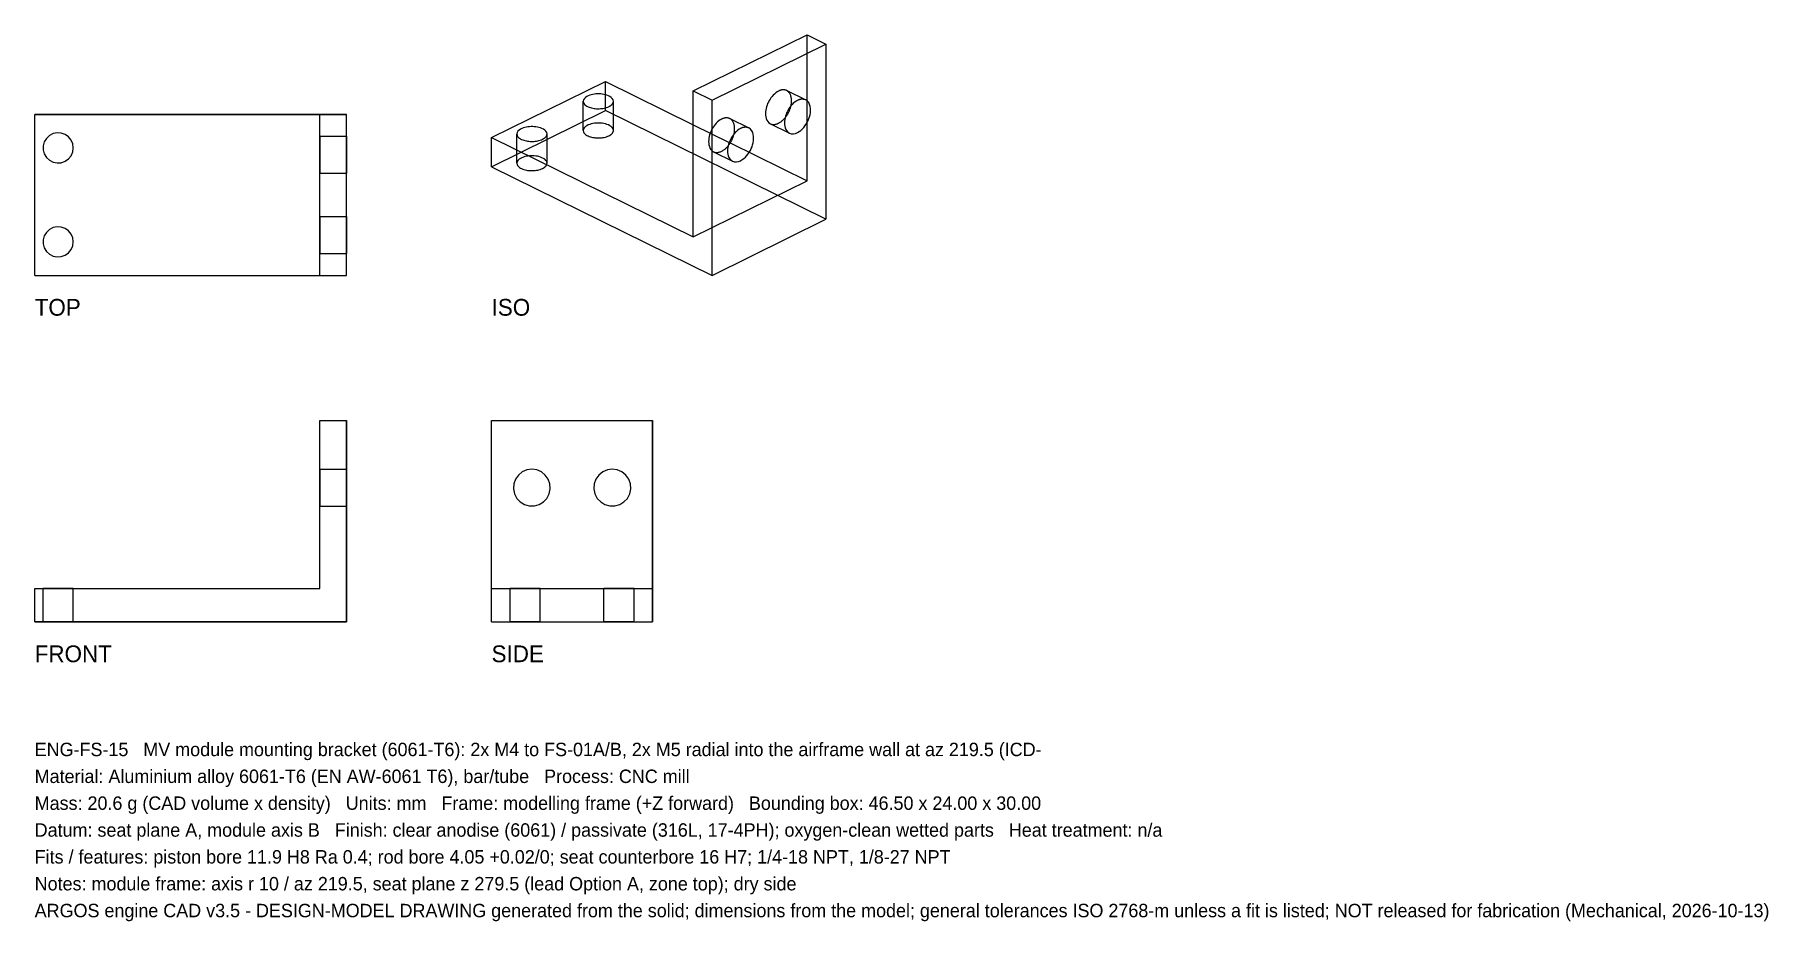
# Model space of a CAD drawing. Header units: millimetres. Extents: x 0 to 258, y -45 to 87.
import ezdxf

# ---------------------------------------------------------------- set-up
doc = ezdxf.new("R2010")
doc.units = ezdxf.units.MM
for name, color, linetype in [('FRONT_HIDDEN', 8, 'CONTINUOUS'), ('FRONT_VISIBLE', 7, 'Continuous'), ('ISO_HIDDEN', 8, 'CONTINUOUS'), ('ISO_VISIBLE', 7, 'Continuous'), ('SIDE_HIDDEN', 8, 'CONTINUOUS'), ('SIDE_VISIBLE', 7, 'Continuous'), ('TOP_HIDDEN', 8, 'CONTINUOUS'), ('TOP_VISIBLE', 7, 'Continuous')]:
    doc.layers.add(name, color=color, linetype=linetype)

msp = doc.modelspace()

# ---------------------------------------------------------------- linework, layer by layer
at = {"layer": 'FRONT_HIDDEN'}
for points in [[(42.5, 5), (42.5, 30)], [(42.5, 30), (46.5, 30)], [(46.5, 30), (46.5, 0)], [(42.5, 22.75), (42.5, 22.51), (42.5, 22.27), (42.5, 22.03), (42.5, 21.79), (42.5, 21.55), (42.5, 21.32), (42.5, 21.08), (42.5, 20.84), (42.5, 20.6), (42.5, 20.36), (42.5, 20.12), (42.5, 19.88), (42.5, 19.64), (42.5, 19.4), (42.5, 19.16), (42.5, 18.92), (42.5, 18.68), (42.5, 18.45), (42.5, 18.21), (42.5, 17.97), (42.5, 17.73), (42.5, 17.49), (42.5, 17.25)], [(42.5, 17.25), (42.5, 17.49), (42.5, 17.73), (42.5, 17.97), (42.5, 18.21), (42.5, 18.45), (42.5, 18.68), (42.5, 18.92), (42.5, 19.16), (42.5, 19.4), (42.5, 19.64), (42.5, 19.88), (42.5, 20.12), (42.5, 20.36), (42.5, 20.6), (42.5, 20.84), (42.5, 21.08), (42.5, 21.32), (42.5, 21.55), (42.5, 21.79), (42.5, 22.03), (42.5, 22.27), (42.5, 22.51), (42.5, 22.75)], [(42.5, 22.75), (42.5, 22.51), (42.5, 22.27), (42.5, 22.03), (42.5, 21.79), (42.5, 21.55), (42.5, 21.32), (42.5, 21.08), (42.5, 20.84), (42.5, 20.6), (42.5, 20.36), (42.5, 20.12), (42.5, 19.88), (42.5, 19.64), (42.5, 19.4), (42.5, 19.16), (42.5, 18.92), (42.5, 18.68), (42.5, 18.45), (42.5, 18.21), (42.5, 17.97), (42.5, 17.73), (42.5, 17.49), (42.5, 17.25)], [(42.5, 17.25), (42.5, 17.49), (42.5, 17.73), (42.5, 17.97), (42.5, 18.21), (42.5, 18.45), (42.5, 18.68), (42.5, 18.92), (42.5, 19.16), (42.5, 19.4), (42.5, 19.64), (42.5, 19.88), (42.5, 20.12), (42.5, 20.36), (42.5, 20.6), (42.5, 20.84), (42.5, 21.08), (42.5, 21.32), (42.5, 21.55), (42.5, 21.79), (42.5, 22.03), (42.5, 22.27), (42.5, 22.51), (42.5, 22.75)], [(42.5, 22.75), (46.5, 22.75)], [(42.5, 22.75), (46.5, 22.75)], [(46.5, 22.75), (46.5, 22.51), (46.5, 22.27), (46.5, 22.03), (46.5, 21.79), (46.5, 21.55), (46.5, 21.32), (46.5, 21.08), (46.5, 20.84), (46.5, 20.6), (46.5, 20.36), (46.5, 20.12), (46.5, 19.88), (46.5, 19.64), (46.5, 19.4), (46.5, 19.16), (46.5, 18.92), (46.5, 18.68), (46.5, 18.45), (46.5, 18.21), (46.5, 17.97), (46.5, 17.73), (46.5, 17.49), (46.5, 17.25)], [(46.5, 17.25), (46.5, 17.49), (46.5, 17.73), (46.5, 17.97), (46.5, 18.21), (46.5, 18.45), (46.5, 18.68), (46.5, 18.92), (46.5, 19.16), (46.5, 19.4), (46.5, 19.64), (46.5, 19.88), (46.5, 20.12), (46.5, 20.36), (46.5, 20.6), (46.5, 20.84), (46.5, 21.08), (46.5, 21.32), (46.5, 21.55), (46.5, 21.79), (46.5, 22.03), (46.5, 22.27), (46.5, 22.51), (46.5, 22.75)], [(46.5, 22.75), (46.5, 22.51), (46.5, 22.27), (46.5, 22.03), (46.5, 21.79), (46.5, 21.55), (46.5, 21.32), (46.5, 21.08), (46.5, 20.84), (46.5, 20.6), (46.5, 20.36), (46.5, 20.12), (46.5, 19.88), (46.5, 19.64), (46.5, 19.4), (46.5, 19.16), (46.5, 18.92), (46.5, 18.68), (46.5, 18.45), (46.5, 18.21), (46.5, 17.97), (46.5, 17.73), (46.5, 17.49), (46.5, 17.25)], [(46.5, 17.25), (46.5, 17.49), (46.5, 17.73), (46.5, 17.97), (46.5, 18.21), (46.5, 18.45), (46.5, 18.68), (46.5, 18.92), (46.5, 19.16), (46.5, 19.4), (46.5, 19.64), (46.5, 19.88), (46.5, 20.12), (46.5, 20.36), (46.5, 20.6), (46.5, 20.84), (46.5, 21.08), (46.5, 21.32), (46.5, 21.55), (46.5, 21.79), (46.5, 22.03), (46.5, 22.27), (46.5, 22.51), (46.5, 22.75)], [(42.5, 17.25), (46.5, 17.25)], [(42.5, 17.25), (46.5, 17.25)], [(0, 0), (0, 5)], [(0, 5), (42.5, 5)], [(5.75, 5), (5.55, 5), (5.36, 5), (5.16, 5), (4.97, 5), (4.77, 5), (4.58, 5), (4.38, 5), (4.18, 5), (3.99, 5), (3.79, 5), (3.6, 5), (3.4, 5), (3.21, 5), (3.01, 5), (2.82, 5), (2.62, 5), (2.42, 5), (2.23, 5), (2.03, 5), (1.84, 5), (1.64, 5), (1.45, 5), (1.25, 5)], [(1.25, 5), (1.45, 5), (1.64, 5), (1.84, 5), (2.03, 5), (2.23, 5), (2.42, 5), (2.62, 5), (2.82, 5), (3.01, 5), (3.21, 5), (3.4, 5), (3.6, 5), (3.79, 5), (3.99, 5), (4.18, 5), (4.38, 5), (4.58, 5), (4.77, 5), (4.97, 5), (5.16, 5), (5.36, 5), (5.55, 5), (5.75, 5)], [(5.75, 5), (5.55, 5), (5.36, 5), (5.16, 5), (4.97, 5), (4.77, 5), (4.58, 5), (4.38, 5), (4.18, 5), (3.99, 5), (3.79, 5), (3.6, 5), (3.4, 5), (3.21, 5), (3.01, 5), (2.82, 5), (2.62, 5), (2.42, 5), (2.23, 5), (2.03, 5), (1.84, 5), (1.64, 5), (1.45, 5), (1.25, 5)], [(1.25, 5), (1.45, 5), (1.64, 5), (1.84, 5), (2.03, 5), (2.23, 5), (2.42, 5), (2.62, 5), (2.82, 5), (3.01, 5), (3.21, 5), (3.4, 5), (3.6, 5), (3.79, 5), (3.99, 5), (4.18, 5), (4.38, 5), (4.58, 5), (4.77, 5), (4.97, 5), (5.16, 5), (5.36, 5), (5.55, 5), (5.75, 5)], [(1.25, 0), (1.25, 5)], [(1.25, 0), (1.25, 5)], [(5.75, 0), (5.75, 5)], [(5.75, 0), (5.75, 5)], [(46.5, 0), (0, 0)], [(5.75, 0), (5.55, 0), (5.36, 0), (5.16, 0), (4.97, 0), (4.77, 0), (4.58, 0), (4.38, 0), (4.18, 0), (3.99, 0), (3.79, 0), (3.6, 0), (3.4, 0), (3.21, 0), (3.01, 0), (2.82, 0), (2.62, 0), (2.42, 0), (2.23, 0), (2.03, 0), (1.84, 0), (1.64, 0), (1.45, 0), (1.25, 0)], [(1.25, 0), (1.45, 0), (1.64, 0), (1.84, 0), (2.03, 0), (2.23, 0), (2.42, 0), (2.62, 0), (2.82, 0), (3.01, 0), (3.21, 0), (3.4, 0), (3.6, 0), (3.79, 0), (3.99, 0), (4.18, 0), (4.38, 0), (4.58, 0), (4.77, 0), (4.97, 0), (5.16, 0), (5.36, 0), (5.55, 0), (5.75, 0)], [(5.75, 0), (5.55, 0), (5.36, 0), (5.16, 0), (4.97, 0), (4.77, 0), (4.58, 0), (4.38, 0), (4.18, 0), (3.99, 0), (3.79, 0), (3.6, 0), (3.4, 0), (3.21, 0), (3.01, 0), (2.82, 0), (2.62, 0), (2.42, 0), (2.23, 0), (2.03, 0), (1.84, 0), (1.64, 0), (1.45, 0), (1.25, 0)], [(1.25, 0), (1.45, 0), (1.64, 0), (1.84, 0), (2.03, 0), (2.23, 0), (2.42, 0), (2.62, 0), (2.82, 0), (3.01, 0), (3.21, 0), (3.4, 0), (3.6, 0), (3.79, 0), (3.99, 0), (4.18, 0), (4.38, 0), (4.58, 0), (4.77, 0), (4.97, 0), (5.16, 0), (5.36, 0), (5.55, 0), (5.75, 0)]]:
    msp.add_lwpolyline(points, dxfattribs=at)
at = {"layer": 'FRONT_VISIBLE'}
for points in [[(42.5, 5), (42.5, 30)], [(42.5, 30), (46.5, 30)], [(46.5, 0), (46.5, 30)], [(0, 0), (0, 5)], [(0, 5), (42.5, 5)], [(0, 0), (46.5, 0)]]:
    msp.add_lwpolyline(points, dxfattribs=at)
at = {"layer": 'ISO_HIDDEN'}
for points in [[(115.15, 65.73), (115.15, 87.48)], [(85.1, 76.17), (85.1, 80.52)], [(81.78, 73.21), (81.78, 77.56)], [(86.28, 73.21), (86.28, 77.56)], [(110.9, 79.09), (110.68, 78.96), (110.48, 78.82), (110.28, 78.65), (110.1, 78.48), (109.93, 78.29), (109.78, 78.09), (109.64, 77.88), (109.51, 77.66), (109.39, 77.44), (109.28, 77.21), (109.19, 76.98), (109.11, 76.74), (109.05, 76.49), (109, 76.24), (108.97, 75.99), (108.96, 75.74), (108.97, 75.49), (109.01, 75.24), (109.07, 74.99), (109.17, 74.76), (109.3, 74.55), (109.48, 74.36), (109.69, 74.23)], [(112.12, 79.16), (112.07, 79.18), (112.02, 79.2), (111.97, 79.22), (111.91, 79.24), (111.86, 79.25), (111.81, 79.26), (111.75, 79.26), (111.7, 79.27), (111.64, 79.27), (111.59, 79.27), (111.53, 79.27), (111.48, 79.26), (111.42, 79.25), (111.37, 79.25), (111.32, 79.23), (111.26, 79.22), (111.21, 79.21), (111.16, 79.19), (111.11, 79.17), (111.06, 79.15), (111, 79.13), (110.95, 79.11), (110.9, 79.09)], [(112.76, 76.89), (112.78, 77), (112.8, 77.11), (112.82, 77.22), (112.83, 77.33), (112.84, 77.44), (112.85, 77.55), (112.85, 77.66), (112.85, 77.77), (112.84, 77.88), (112.83, 77.99), (112.81, 78.09), (112.79, 78.2), (112.76, 78.31), (112.73, 78.41), (112.69, 78.52), (112.65, 78.62), (112.59, 78.71), (112.53, 78.8), (112.46, 78.89), (112.39, 78.97), (112.31, 79.04), (112.22, 79.11), (112.12, 79.16)], [(112.12, 79.16), (114.95, 77.77)], [(68.12, 67.81), (85.1, 76.17)], [(117.98, 59.98), (85.1, 76.17)], [(103.63, 74.98), (103.58, 75), (103.53, 75.02), (103.48, 75.04), (103.43, 75.06), (103.38, 75.07), (103.32, 75.08), (103.27, 75.09), (103.21, 75.09), (103.16, 75.09), (103.1, 75.09), (103.05, 75.09), (102.99, 75.08), (102.94, 75.08), (102.89, 75.07), (102.83, 75.06), (102.78, 75.04), (102.73, 75.03), (102.67, 75.01), (102.62, 74.99), (102.57, 74.97), (102.52, 74.95), (102.47, 74.93), (102.42, 74.91)], [(104.28, 72.72), (104.3, 72.82), (104.32, 72.93), (104.33, 73.04), (104.35, 73.15), (104.36, 73.26), (104.36, 73.37), (104.36, 73.48), (104.36, 73.59), (104.36, 73.7), (104.34, 73.81), (104.33, 73.92), (104.31, 74.02), (104.28, 74.13), (104.25, 74.24), (104.21, 74.34), (104.16, 74.44), (104.11, 74.53), (104.05, 74.63), (103.98, 74.71), (103.9, 74.79), (103.82, 74.86), (103.73, 74.93), (103.63, 74.98)], [(103.63, 74.98), (106.46, 73.59)], [(109.69, 74.23), (109.79, 74.18), (109.9, 74.15), (110, 74.13), (110.11, 74.12), (110.22, 74.11), (110.33, 74.12), (110.44, 74.14), (110.55, 74.16), (110.65, 74.2), (110.76, 74.23), (110.86, 74.28), (110.96, 74.32), (111.05, 74.38), (111.15, 74.44), (111.24, 74.5), (111.33, 74.56), (111.41, 74.63), (111.5, 74.7), (111.58, 74.78), (111.66, 74.85), (111.73, 74.93), (111.81, 75.01), (111.88, 75.1)], [(71.89, 68.34), (71.89, 72.69)], [(76.39, 68.34), (76.39, 72.69)], [(86.28, 73.21), (86.24, 73.44), (86.11, 73.64), (85.94, 73.8), (85.74, 73.93), (85.53, 74.04), (85.31, 74.12), (85.09, 74.19), (84.86, 74.24), (84.62, 74.28), (84.39, 74.3), (84.15, 74.32), (83.92, 74.32), (83.68, 74.3), (83.45, 74.28), (83.21, 74.24), (82.98, 74.19), (82.76, 74.12), (82.54, 74.04), (82.33, 73.93), (82.13, 73.8), (81.96, 73.64), (81.83, 73.44), (81.78, 73.21)], [(81.78, 73.21), (81.82, 73.03), (81.9, 72.86), (82.02, 72.71), (82.17, 72.59), (82.33, 72.49), (82.5, 72.4), (82.67, 72.33), (82.85, 72.27), (83.03, 72.22), (83.22, 72.18), (83.4, 72.15), (83.59, 72.12), (83.78, 72.11), (83.97, 72.1), (84.16, 72.1), (84.35, 72.11), (84.54, 72.13), (84.72, 72.16), (84.91, 72.19), (85.09, 72.23), (85.28, 72.29), (85.45, 72.35), (85.63, 72.43)], [(85.63, 72.43), (85.67, 72.45), (85.71, 72.47), (85.75, 72.49), (85.79, 72.52), (85.83, 72.54), (85.87, 72.57), (85.91, 72.6), (85.94, 72.62), (85.98, 72.65), (86.02, 72.68), (86.05, 72.72), (86.08, 72.75), (86.11, 72.79), (86.14, 72.82), (86.17, 72.86), (86.19, 72.9), (86.22, 72.94), (86.24, 72.98), (86.25, 73.03), (86.27, 73.07), (86.28, 73.12), (86.28, 73.16), (86.28, 73.21)], [(98.18, 74.08), (103.54, 71.44)], [(102.42, 74.91), (102.2, 74.78), (101.99, 74.64), (101.8, 74.48), (101.62, 74.3), (101.45, 74.11), (101.29, 73.91), (101.15, 73.7), (101.02, 73.49), (100.9, 73.26), (100.8, 73.03), (100.7, 72.8), (100.63, 72.56), (100.56, 72.31), (100.52, 72.06), (100.49, 71.81), (100.48, 71.56), (100.49, 71.31), (100.52, 71.06), (100.59, 70.81), (100.68, 70.58), (100.82, 70.37), (100.99, 70.18), (101.2, 70.05)], [(109.69, 74.23), (112.52, 72.83)], [(101.2, 70.05), (101.31, 70), (101.41, 69.97), (101.52, 69.95), (101.63, 69.94), (101.74, 69.94), (101.85, 69.94), (101.96, 69.96), (102.06, 69.99), (102.17, 70.02), (102.27, 70.05), (102.37, 70.1), (102.47, 70.15), (102.57, 70.2), (102.66, 70.26), (102.75, 70.32), (102.84, 70.38), (102.93, 70.45), (103.01, 70.52), (103.09, 70.6), (103.17, 70.68), (103.25, 70.75), (103.32, 70.84), (103.39, 70.92)], [(101.2, 70.05), (104.03, 68.65)], [(103.71, 71.36), (115.15, 65.73)], [(76.39, 68.34), (76.34, 68.57), (76.21, 68.76), (76.04, 68.93), (75.84, 69.06), (75.63, 69.16), (75.41, 69.25), (75.19, 69.32), (74.96, 69.37), (74.72, 69.41), (74.49, 69.43), (74.25, 69.44), (74.02, 69.44), (73.78, 69.43), (73.55, 69.41), (73.31, 69.37), (73.08, 69.32), (72.86, 69.25), (72.64, 69.16), (72.43, 69.06), (72.23, 68.93), (72.06, 68.76), (71.93, 68.57), (71.89, 68.34)], [(71.89, 68.34), (71.92, 68.15), (72, 67.98), (72.13, 67.84), (72.27, 67.72), (72.43, 67.61), (72.6, 67.53), (72.77, 67.46), (72.95, 67.39), (73.13, 67.34), (73.32, 67.3), (73.5, 67.27), (73.69, 67.25), (73.88, 67.24), (74.07, 67.23), (74.26, 67.23), (74.45, 67.24), (74.64, 67.26), (74.82, 67.28), (75.01, 67.32), (75.19, 67.36), (75.38, 67.41), (75.55, 67.48), (75.73, 67.55)], [(75.73, 67.55), (75.77, 67.57), (75.81, 67.6), (75.85, 67.62), (75.89, 67.64), (75.93, 67.67), (75.97, 67.69), (76.01, 67.72), (76.04, 67.75), (76.08, 67.78), (76.12, 67.81), (76.15, 67.84), (76.18, 67.88), (76.21, 67.91), (76.24, 67.95), (76.27, 67.99), (76.29, 68.03), (76.32, 68.07), (76.34, 68.11), (76.35, 68.15), (76.37, 68.2), (76.38, 68.24), (76.38, 68.29), (76.39, 68.34)], [(98.18, 57.37), (115.15, 65.73)]]:
    msp.add_lwpolyline(points, dxfattribs=at)
at = {"layer": 'ISO_VISIBLE'}
for points in [[(98.18, 79.13), (115.15, 87.48)], [(101.01, 77.74), (117.98, 86.09)], [(115.15, 87.48), (117.98, 86.09)], [(117.98, 86.09), (117.98, 59.98)], [(68.12, 72.17), (85.1, 80.52)], [(85.1, 80.52), (98.18, 74.08)], [(86.28, 77.56), (86.24, 77.79), (86.11, 77.99), (85.94, 78.15), (85.74, 78.28), (85.53, 78.39), (85.31, 78.47), (85.09, 78.54), (84.86, 78.59), (84.62, 78.63), (84.39, 78.66), (84.15, 78.67), (83.92, 78.67), (83.68, 78.66), (83.45, 78.63), (83.21, 78.59), (82.98, 78.54), (82.76, 78.47), (82.54, 78.39), (82.33, 78.28), (82.13, 78.15), (81.96, 77.99), (81.83, 77.79), (81.78, 77.56)], [(81.78, 77.56), (81.82, 77.38), (81.9, 77.21), (82.02, 77.06), (82.17, 76.94), (82.33, 76.84), (82.5, 76.75), (82.67, 76.68), (82.85, 76.62), (83.03, 76.57), (83.22, 76.53), (83.4, 76.5), (83.59, 76.48), (83.78, 76.46), (83.97, 76.46), (84.16, 76.46), (84.35, 76.47), (84.54, 76.48), (84.72, 76.51), (84.91, 76.54), (85.09, 76.59), (85.28, 76.64), (85.45, 76.7), (85.63, 76.78)], [(85.63, 76.78), (85.67, 76.8), (85.71, 76.82), (85.75, 76.85), (85.79, 76.87), (85.83, 76.89), (85.87, 76.92), (85.91, 76.95), (85.94, 76.98), (85.98, 77.01), (86.02, 77.04), (86.05, 77.07), (86.08, 77.1), (86.11, 77.14), (86.14, 77.17), (86.17, 77.21), (86.19, 77.25), (86.22, 77.29), (86.24, 77.34), (86.25, 77.38), (86.27, 77.42), (86.28, 77.47), (86.28, 77.52), (86.28, 77.56)], [(98.18, 57.37), (98.18, 79.13)], [(98.18, 79.13), (101.01, 77.74)], [(101.01, 51.62), (101.01, 77.74)], [(113.73, 77.69), (113.51, 77.57), (113.31, 77.42), (113.11, 77.26), (112.93, 77.09), (112.76, 76.9), (112.61, 76.7), (112.46, 76.49), (112.33, 76.27), (112.22, 76.05), (112.11, 75.82), (112.02, 75.58), (111.94, 75.34), (111.88, 75.1), (111.83, 74.85), (111.8, 74.6), (111.79, 74.35), (111.8, 74.09), (111.84, 73.84), (111.9, 73.6), (112, 73.37), (112.13, 73.15), (112.31, 72.97), (112.52, 72.83)], [(112.52, 72.83), (112.81, 72.74), (113.12, 72.73), (113.42, 72.78), (113.71, 72.89), (113.97, 73.04), (114.22, 73.22), (114.45, 73.43), (114.66, 73.65), (114.85, 73.89), (115.03, 74.15), (115.18, 74.42), (115.32, 74.69), (115.43, 74.98), (115.53, 75.27), (115.6, 75.57), (115.65, 75.87), (115.68, 76.18), (115.67, 76.48), (115.62, 76.79), (115.54, 77.08), (115.4, 77.36), (115.2, 77.59), (114.95, 77.77)], [(114.95, 77.77), (114.9, 77.79), (114.85, 77.81), (114.8, 77.83), (114.74, 77.84), (114.69, 77.85), (114.64, 77.86), (114.58, 77.87), (114.53, 77.88), (114.47, 77.88), (114.42, 77.88), (114.36, 77.87), (114.31, 77.87), (114.25, 77.86), (114.2, 77.85), (114.15, 77.84), (114.09, 77.83), (114.04, 77.81), (113.99, 77.8), (113.93, 77.78), (113.88, 77.76), (113.83, 77.74), (113.78, 77.72), (113.73, 77.69)], [(111.88, 75.1), (111.93, 75.17), (111.99, 75.24), (112.04, 75.31), (112.09, 75.38), (112.14, 75.45), (112.19, 75.52), (112.23, 75.6), (112.28, 75.67), (112.32, 75.75), (112.36, 75.83), (112.4, 75.91), (112.44, 75.98), (112.48, 76.06), (112.52, 76.14), (112.55, 76.22), (112.58, 76.31), (112.61, 76.39), (112.64, 76.47), (112.67, 76.56), (112.7, 76.64), (112.72, 76.72), (112.74, 76.81), (112.76, 76.89)], [(76.39, 72.69), (76.34, 72.92), (76.21, 73.12), (76.04, 73.28), (75.84, 73.41), (75.63, 73.52), (75.41, 73.6), (75.19, 73.67), (74.96, 73.72), (74.72, 73.76), (74.49, 73.78), (74.25, 73.79), (74.02, 73.79), (73.78, 73.78), (73.55, 73.76), (73.31, 73.72), (73.08, 73.67), (72.86, 73.6), (72.64, 73.52), (72.43, 73.41), (72.23, 73.28), (72.06, 73.12), (71.93, 72.92), (71.89, 72.69)], [(71.89, 72.69), (71.92, 72.5), (72, 72.33), (72.13, 72.19), (72.27, 72.07), (72.43, 71.97), (72.6, 71.88), (72.77, 71.81), (72.95, 71.75), (73.13, 71.7), (73.32, 71.66), (73.5, 71.63), (73.69, 71.6), (73.88, 71.59), (74.07, 71.58), (74.26, 71.58), (74.45, 71.59), (74.64, 71.61), (74.82, 71.63), (75.01, 71.67), (75.19, 71.71), (75.38, 71.76), (75.55, 71.83), (75.73, 71.91)], [(75.73, 71.91), (75.77, 71.93), (75.81, 71.95), (75.85, 71.97), (75.89, 72), (75.93, 72.02), (75.97, 72.05), (76.01, 72.07), (76.04, 72.1), (76.08, 72.13), (76.12, 72.16), (76.15, 72.19), (76.18, 72.23), (76.21, 72.26), (76.24, 72.3), (76.27, 72.34), (76.29, 72.38), (76.32, 72.42), (76.34, 72.46), (76.35, 72.5), (76.37, 72.55), (76.38, 72.6), (76.38, 72.64), (76.39, 72.69)], [(105.25, 73.52), (105.03, 73.39), (104.82, 73.25), (104.63, 73.08), (104.45, 72.91), (104.28, 72.72), (104.12, 72.52), (103.98, 72.31), (103.85, 72.09), (103.73, 71.87), (103.63, 71.64), (103.53, 71.41), (103.45, 71.16), (103.39, 70.92), (103.34, 70.67), (103.31, 70.42), (103.3, 70.17), (103.31, 69.92), (103.35, 69.67), (103.41, 69.42), (103.51, 69.19), (103.65, 68.97), (103.82, 68.79), (104.03, 68.65)], [(103.39, 70.92), (103.45, 70.99), (103.5, 71.06), (103.55, 71.13), (103.6, 71.2), (103.65, 71.27), (103.7, 71.35), (103.75, 71.42), (103.79, 71.5), (103.84, 71.57), (103.88, 71.65), (103.92, 71.73), (103.96, 71.81), (103.99, 71.89), (104.03, 71.97), (104.06, 72.05), (104.1, 72.13), (104.13, 72.21), (104.16, 72.29), (104.18, 72.38), (104.21, 72.46), (104.23, 72.55), (104.26, 72.63), (104.28, 72.72)], [(104.03, 68.65), (104.33, 68.56), (104.63, 68.55), (104.93, 68.6), (105.22, 68.71), (105.49, 68.87), (105.74, 69.05), (105.97, 69.25), (106.18, 69.48), (106.37, 69.72), (106.54, 69.97), (106.7, 70.24), (106.83, 70.51), (106.95, 70.8), (107.04, 71.09), (107.12, 71.39), (107.17, 71.69), (107.19, 72), (107.18, 72.31), (107.14, 72.61), (107.05, 72.91), (106.91, 73.18), (106.72, 73.41), (106.46, 73.59)], [(106.46, 73.59), (106.41, 73.61), (106.36, 73.63), (106.31, 73.65), (106.26, 73.66), (106.2, 73.68), (106.15, 73.69), (106.1, 73.69), (106.04, 73.7), (105.99, 73.7), (105.93, 73.7), (105.88, 73.7), (105.82, 73.69), (105.77, 73.68), (105.71, 73.67), (105.66, 73.66), (105.61, 73.65), (105.55, 73.64), (105.5, 73.62), (105.45, 73.6), (105.4, 73.58), (105.35, 73.56), (105.3, 73.54), (105.25, 73.52)], [(68.12, 67.81), (68.12, 72.17)], [(68.12, 72.17), (98.18, 57.37)], [(103.54, 71.44), (103.71, 71.36)], [(68.12, 67.81), (101.01, 51.62)], [(101.01, 51.62), (117.98, 59.98)]]:
    msp.add_lwpolyline(points, dxfattribs=at)
at = {"layer": 'SIDE_HIDDEN'}
for points in [[(68.12, 5), (68.12, 30)], [(68.12, 30), (92.12, 30)], [(92.12, 5), (92.12, 30)], [(74.12, 22.75), (73.38, 22.65), (72.7, 22.35), (72.12, 21.88), (71.68, 21.27), (71.43, 20.56), (71.38, 19.81), (71.53, 19.08), (71.88, 18.41), (72.39, 17.87), (73.03, 17.48), (73.75, 17.28), (74.5, 17.28), (75.22, 17.48), (75.86, 17.87), (76.37, 18.41), (76.72, 19.08), (76.87, 19.81), (76.82, 20.56), (76.57, 21.27), (76.13, 21.88), (75.55, 22.35), (74.87, 22.65), (74.12, 22.75)], [(86.12, 22.75), (85.38, 22.65), (84.7, 22.35), (84.12, 21.88), (83.68, 21.27), (83.43, 20.56), (83.38, 19.81), (83.53, 19.08), (83.88, 18.41), (84.39, 17.87), (85.03, 17.48), (85.75, 17.28), (86.5, 17.28), (87.22, 17.48), (87.86, 17.87), (88.37, 18.41), (88.72, 19.08), (88.87, 19.81), (88.82, 20.56), (88.57, 21.27), (88.13, 21.88), (87.55, 22.35), (86.87, 22.65), (86.12, 22.75)], [(68.12, 0), (68.12, 5)], [(68.12, 5), (92.12, 5)], [(68.12, 5), (92.12, 5)], [(75.38, 5), (75.18, 5), (74.98, 5), (74.79, 5), (74.59, 5), (74.4, 5), (74.2, 5), (74.01, 5), (73.81, 5), (73.61, 5), (73.42, 5), (73.22, 5), (73.03, 5), (72.83, 5), (72.64, 5), (72.44, 5), (72.24, 5), (72.05, 5), (71.85, 5), (71.66, 5), (71.46, 5), (71.27, 5), (71.07, 5), (70.88, 5)], [(70.88, 5), (70.97, 5), (71.07, 5), (71.17, 5), (71.27, 5), (71.36, 5), (71.46, 5), (71.56, 5), (71.66, 5), (71.76, 5), (71.85, 5), (71.95, 5), (72.05, 5), (72.15, 5), (72.24, 5), (72.34, 5), (72.44, 5), (72.54, 5), (72.64, 5), (72.73, 5), (72.83, 5), (72.93, 5), (73.03, 5), (73.12, 5)], [(70.88, 0), (70.88, 5)], [(73.12, 5), (73.22, 5), (73.32, 5), (73.42, 5), (73.52, 5), (73.61, 5), (73.71, 5), (73.81, 5), (73.91, 5), (74.01, 5), (74.1, 5), (74.2, 5), (74.3, 5), (74.4, 5), (74.49, 5), (74.59, 5), (74.69, 5), (74.79, 5), (74.89, 5), (74.98, 5), (75.08, 5), (75.18, 5), (75.28, 5), (75.38, 5)], [(75.38, 0), (75.38, 5)], [(89.38, 5), (89.18, 5), (88.98, 5), (88.79, 5), (88.59, 5), (88.4, 5), (88.2, 5), (88.01, 5), (87.81, 5), (87.61, 5), (87.42, 5), (87.22, 5), (87.03, 5), (86.83, 5), (86.64, 5), (86.44, 5), (86.24, 5), (86.05, 5), (85.85, 5), (85.66, 5), (85.46, 5), (85.27, 5), (85.07, 5), (84.88, 5)], [(84.88, 5), (84.97, 5), (85.07, 5), (85.17, 5), (85.27, 5), (85.36, 5), (85.46, 5), (85.56, 5), (85.66, 5), (85.76, 5), (85.85, 5), (85.95, 5), (86.05, 5), (86.15, 5), (86.24, 5), (86.34, 5), (86.44, 5), (86.54, 5), (86.64, 5), (86.73, 5), (86.83, 5), (86.93, 5), (87.03, 5), (87.12, 5)], [(84.88, 0), (84.88, 5)], [(87.12, 5), (87.22, 5), (87.32, 5), (87.42, 5), (87.52, 5), (87.61, 5), (87.71, 5), (87.81, 5), (87.91, 5), (88.01, 5), (88.1, 5), (88.2, 5), (88.3, 5), (88.4, 5), (88.49, 5), (88.59, 5), (88.69, 5), (88.79, 5), (88.89, 5), (88.98, 5), (89.08, 5), (89.18, 5), (89.28, 5), (89.38, 5)], [(89.38, 0), (89.38, 5)], [(92.12, 0), (92.12, 5)], [(68.12, 0), (92.12, 0)], [(75.38, 0), (75.18, 0), (74.98, 0), (74.79, 0), (74.59, 0), (74.4, 0), (74.2, 0), (74.01, 0), (73.81, 0), (73.61, 0), (73.42, 0), (73.22, 0), (73.03, 0), (72.83, 0), (72.64, 0), (72.44, 0), (72.24, 0), (72.05, 0), (71.85, 0), (71.66, 0), (71.46, 0), (71.27, 0), (71.07, 0), (70.88, 0)], [(70.88, 0), (70.97, 0), (71.07, 0), (71.17, 0), (71.27, 0), (71.36, 0), (71.46, 0), (71.56, 0), (71.66, 0), (71.76, 0), (71.85, 0), (71.95, 0), (72.05, 0), (72.15, 0), (72.24, 0), (72.34, 0), (72.44, 0), (72.54, 0), (72.64, 0), (72.73, 0), (72.83, 0), (72.93, 0), (73.03, 0), (73.12, 0)], [(73.12, 0), (73.22, 0), (73.32, 0), (73.42, 0), (73.52, 0), (73.61, 0), (73.71, 0), (73.81, 0), (73.91, 0), (74.01, 0), (74.1, 0), (74.2, 0), (74.3, 0), (74.4, 0), (74.49, 0), (74.59, 0), (74.69, 0), (74.79, 0), (74.89, 0), (74.98, 0), (75.08, 0), (75.18, 0), (75.28, 0), (75.38, 0)], [(89.38, 0), (89.18, 0), (88.98, 0), (88.79, 0), (88.59, 0), (88.4, 0), (88.2, 0), (88.01, 0), (87.81, 0), (87.61, 0), (87.42, 0), (87.22, 0), (87.03, 0), (86.83, 0), (86.64, 0), (86.44, 0), (86.24, 0), (86.05, 0), (85.85, 0), (85.66, 0), (85.46, 0), (85.27, 0), (85.07, 0), (84.88, 0)], [(84.88, 0), (84.97, 0), (85.07, 0), (85.17, 0), (85.27, 0), (85.36, 0), (85.46, 0), (85.56, 0), (85.66, 0), (85.76, 0), (85.85, 0), (85.95, 0), (86.05, 0), (86.15, 0), (86.24, 0), (86.34, 0), (86.44, 0), (86.54, 0), (86.64, 0), (86.73, 0), (86.83, 0), (86.93, 0), (87.03, 0), (87.12, 0)], [(87.12, 0), (87.22, 0), (87.32, 0), (87.42, 0), (87.52, 0), (87.61, 0), (87.71, 0), (87.81, 0), (87.91, 0), (88.01, 0), (88.1, 0), (88.2, 0), (88.3, 0), (88.4, 0), (88.49, 0), (88.59, 0), (88.69, 0), (88.79, 0), (88.89, 0), (88.98, 0), (89.08, 0), (89.18, 0), (89.28, 0), (89.38, 0)]]:
    msp.add_lwpolyline(points, dxfattribs=at)
at = {"layer": 'SIDE_VISIBLE'}
for points in [[(68.12, 0), (68.12, 30)], [(68.12, 30), (92.12, 30)], [(92.12, 30), (92.12, 0)], [(74.12, 22.75), (73.38, 22.65), (72.7, 22.35), (72.12, 21.88), (71.68, 21.27), (71.43, 20.56), (71.38, 19.81), (71.53, 19.08), (71.88, 18.41), (72.39, 17.87), (73.03, 17.48), (73.75, 17.28), (74.5, 17.28), (75.22, 17.48), (75.86, 17.87), (76.37, 18.41), (76.72, 19.08), (76.87, 19.81), (76.82, 20.56), (76.57, 21.27), (76.13, 21.88), (75.55, 22.35), (74.87, 22.65), (74.12, 22.75)], [(86.12, 22.75), (85.38, 22.65), (84.7, 22.35), (84.12, 21.88), (83.68, 21.27), (83.43, 20.56), (83.38, 19.81), (83.53, 19.08), (83.88, 18.41), (84.39, 17.87), (85.03, 17.48), (85.75, 17.28), (86.5, 17.28), (87.22, 17.48), (87.86, 17.87), (88.37, 18.41), (88.72, 19.08), (88.87, 19.81), (88.82, 20.56), (88.57, 21.27), (88.13, 21.88), (87.55, 22.35), (86.87, 22.65), (86.12, 22.75)], [(68.12, 0), (92.12, 0)]]:
    msp.add_lwpolyline(points, dxfattribs=at)
at = {"layer": 'TOP_HIDDEN'}
for points in [[(0, 51.62), (0, 75.62)], [(46.5, 75.62), (0, 75.62)], [(42.5, 51.62), (42.5, 75.62)], [(46.5, 51.62), (46.5, 75.62)], [(5.75, 70.62), (5.67, 71.23), (5.42, 71.79), (5.04, 72.27), (4.54, 72.62), (3.96, 72.83), (3.35, 72.87), (2.75, 72.75), (2.2, 72.46), (1.75, 72.04), (1.44, 71.52), (1.27, 70.93), (1.27, 70.32), (1.44, 69.73), (1.75, 69.21), (2.2, 68.79), (2.75, 68.5), (3.35, 68.38), (3.96, 68.42), (4.54, 68.63), (5.04, 68.98), (5.42, 69.46), (5.67, 70.02), (5.75, 70.62)], [(42.5, 66.88), (42.5, 67.11), (42.5, 67.35), (42.5, 67.59), (42.5, 67.83), (42.5, 68.07), (42.5, 68.31), (42.5, 68.55), (42.5, 68.79), (42.5, 69.03), (42.5, 69.27), (42.5, 69.51), (42.5, 69.74), (42.5, 69.98), (42.5, 70.22), (42.5, 70.46), (42.5, 70.7), (42.5, 70.94), (42.5, 71.18), (42.5, 71.42), (42.5, 71.66), (42.5, 71.9), (42.5, 72.14), (42.5, 72.38)], [(42.5, 72.38), (42.5, 72.26), (42.5, 72.14), (42.5, 72.02), (42.5, 71.9), (42.5, 71.78), (42.5, 71.66), (42.5, 71.54), (42.5, 71.42), (42.5, 71.3), (42.5, 71.18), (42.5, 71.06), (42.5, 70.94), (42.5, 70.82), (42.5, 70.7), (42.5, 70.58), (42.5, 70.46), (42.5, 70.34), (42.5, 70.22), (42.5, 70.1), (42.5, 69.98), (42.5, 69.86), (42.5, 69.74), (42.5, 69.62)], [(42.5, 72.38), (46.5, 72.38)], [(46.5, 66.88), (46.5, 67.11), (46.5, 67.35), (46.5, 67.59), (46.5, 67.83), (46.5, 68.07), (46.5, 68.31), (46.5, 68.55), (46.5, 68.79), (46.5, 69.03), (46.5, 69.27), (46.5, 69.51), (46.5, 69.74), (46.5, 69.98), (46.5, 70.22), (46.5, 70.46), (46.5, 70.7), (46.5, 70.94), (46.5, 71.18), (46.5, 71.42), (46.5, 71.66), (46.5, 71.9), (46.5, 72.14), (46.5, 72.38)], [(46.5, 72.38), (46.5, 72.26), (46.5, 72.14), (46.5, 72.02), (46.5, 71.9), (46.5, 71.78), (46.5, 71.66), (46.5, 71.54), (46.5, 71.42), (46.5, 71.3), (46.5, 71.18), (46.5, 71.06), (46.5, 70.94), (46.5, 70.82), (46.5, 70.7), (46.5, 70.58), (46.5, 70.46), (46.5, 70.34), (46.5, 70.22), (46.5, 70.1), (46.5, 69.98), (46.5, 69.86), (46.5, 69.74), (46.5, 69.62)], [(42.5, 69.62), (42.5, 69.51), (42.5, 69.39), (42.5, 69.27), (42.5, 69.15), (42.5, 69.03), (42.5, 68.91), (42.5, 68.79), (42.5, 68.67), (42.5, 68.55), (42.5, 68.43), (42.5, 68.31), (42.5, 68.19), (42.5, 68.07), (42.5, 67.95), (42.5, 67.83), (42.5, 67.71), (42.5, 67.59), (42.5, 67.47), (42.5, 67.35), (42.5, 67.23), (42.5, 67.11), (42.5, 66.99), (42.5, 66.88)], [(46.5, 69.62), (46.5, 69.51), (46.5, 69.39), (46.5, 69.27), (46.5, 69.15), (46.5, 69.03), (46.5, 68.91), (46.5, 68.79), (46.5, 68.67), (46.5, 68.55), (46.5, 68.43), (46.5, 68.31), (46.5, 68.19), (46.5, 68.07), (46.5, 67.95), (46.5, 67.83), (46.5, 67.71), (46.5, 67.59), (46.5, 67.47), (46.5, 67.35), (46.5, 67.23), (46.5, 67.11), (46.5, 66.99), (46.5, 66.88)], [(42.5, 66.88), (46.5, 66.88)], [(42.5, 54.88), (42.5, 55.11), (42.5, 55.35), (42.5, 55.59), (42.5, 55.83), (42.5, 56.07), (42.5, 56.31), (42.5, 56.55), (42.5, 56.79), (42.5, 57.03), (42.5, 57.27), (42.5, 57.51), (42.5, 57.74), (42.5, 57.98), (42.5, 58.22), (42.5, 58.46), (42.5, 58.7), (42.5, 58.94), (42.5, 59.18), (42.5, 59.42), (42.5, 59.66), (42.5, 59.9), (42.5, 60.14), (42.5, 60.38)], [(42.5, 60.38), (42.5, 60.26), (42.5, 60.14), (42.5, 60.02), (42.5, 59.9), (42.5, 59.78), (42.5, 59.66), (42.5, 59.54), (42.5, 59.42), (42.5, 59.3), (42.5, 59.18), (42.5, 59.06), (42.5, 58.94), (42.5, 58.82), (42.5, 58.7), (42.5, 58.58), (42.5, 58.46), (42.5, 58.34), (42.5, 58.22), (42.5, 58.1), (42.5, 57.98), (42.5, 57.86), (42.5, 57.74), (42.5, 57.62)], [(42.5, 60.38), (46.5, 60.38)], [(46.5, 54.88), (46.5, 55.11), (46.5, 55.35), (46.5, 55.59), (46.5, 55.83), (46.5, 56.07), (46.5, 56.31), (46.5, 56.55), (46.5, 56.79), (46.5, 57.03), (46.5, 57.27), (46.5, 57.51), (46.5, 57.74), (46.5, 57.98), (46.5, 58.22), (46.5, 58.46), (46.5, 58.7), (46.5, 58.94), (46.5, 59.18), (46.5, 59.42), (46.5, 59.66), (46.5, 59.9), (46.5, 60.14), (46.5, 60.38)], [(46.5, 60.38), (46.5, 60.26), (46.5, 60.14), (46.5, 60.02), (46.5, 59.9), (46.5, 59.78), (46.5, 59.66), (46.5, 59.54), (46.5, 59.42), (46.5, 59.3), (46.5, 59.18), (46.5, 59.06), (46.5, 58.94), (46.5, 58.82), (46.5, 58.7), (46.5, 58.58), (46.5, 58.46), (46.5, 58.34), (46.5, 58.22), (46.5, 58.1), (46.5, 57.98), (46.5, 57.86), (46.5, 57.74), (46.5, 57.62)], [(5.75, 56.62), (5.67, 57.23), (5.42, 57.79), (5.04, 58.27), (4.54, 58.62), (3.96, 58.83), (3.35, 58.87), (2.75, 58.75), (2.2, 58.46), (1.75, 58.04), (1.44, 57.52), (1.27, 56.93), (1.27, 56.32), (1.44, 55.73), (1.75, 55.21), (2.2, 54.79), (2.75, 54.5), (3.35, 54.38), (3.96, 54.42), (4.54, 54.63), (5.04, 54.98), (5.42, 55.46), (5.67, 56.02), (5.75, 56.62)], [(42.5, 57.62), (42.5, 57.51), (42.5, 57.39), (42.5, 57.27), (42.5, 57.15), (42.5, 57.03), (42.5, 56.91), (42.5, 56.79), (42.5, 56.67), (42.5, 56.55), (42.5, 56.43), (42.5, 56.31), (42.5, 56.19), (42.5, 56.07), (42.5, 55.95), (42.5, 55.83), (42.5, 55.71), (42.5, 55.59), (42.5, 55.47), (42.5, 55.35), (42.5, 55.23), (42.5, 55.11), (42.5, 54.99), (42.5, 54.88)], [(46.5, 57.62), (46.5, 57.51), (46.5, 57.39), (46.5, 57.27), (46.5, 57.15), (46.5, 57.03), (46.5, 56.91), (46.5, 56.79), (46.5, 56.67), (46.5, 56.55), (46.5, 56.43), (46.5, 56.31), (46.5, 56.19), (46.5, 56.07), (46.5, 55.95), (46.5, 55.83), (46.5, 55.71), (46.5, 55.59), (46.5, 55.47), (46.5, 55.35), (46.5, 55.23), (46.5, 55.11), (46.5, 54.99), (46.5, 54.88)], [(42.5, 54.88), (46.5, 54.88)], [(0, 51.62), (46.5, 51.62)]]:
    msp.add_lwpolyline(points, dxfattribs=at)
at = {"layer": 'TOP_VISIBLE'}
for points in [[(0, 51.62), (0, 75.62)], [(0, 75.62), (42.5, 75.62)], [(42.5, 75.62), (46.5, 75.62)], [(42.5, 51.62), (42.5, 75.62)], [(46.5, 51.62), (46.5, 75.62)], [(5.75, 70.62), (5.67, 71.23), (5.42, 71.79), (5.04, 72.27), (4.54, 72.62), (3.96, 72.83), (3.35, 72.87), (2.75, 72.75), (2.2, 72.46), (1.75, 72.04), (1.44, 71.52), (1.27, 70.93), (1.27, 70.32), (1.44, 69.73), (1.75, 69.21), (2.2, 68.79), (2.75, 68.5), (3.35, 68.38), (3.96, 68.42), (4.54, 68.63), (5.04, 68.98), (5.42, 69.46), (5.67, 70.02), (5.75, 70.62)], [(5.75, 56.62), (5.67, 57.23), (5.42, 57.79), (5.04, 58.27), (4.54, 58.62), (3.96, 58.83), (3.35, 58.87), (2.75, 58.75), (2.2, 58.46), (1.75, 58.04), (1.44, 57.52), (1.27, 56.93), (1.27, 56.32), (1.44, 55.73), (1.75, 55.21), (2.2, 54.79), (2.75, 54.5), (3.35, 54.38), (3.96, 54.42), (4.54, 54.63), (5.04, 54.98), (5.42, 55.46), (5.67, 56.02), (5.75, 56.62)], [(0, 51.62), (42.5, 51.62)], [(42.5, 51.62), (46.5, 51.62)]]:
    msp.add_lwpolyline(points, dxfattribs=at)

# ---------------------------------------------------------------- texts
for s, p in [('ENG-FS-15   MV module mounting bracket (6061-T6): 2x M4 to FS-01A/B, 2x M5 radial into the airframe wall at az 219.5 (ICD-', (0, -20)), ('Material: Aluminium alloy 6061-T6 (EN AW-6061 T6), bar/tube   Process: CNC mill', (0, -24)), ('Mass: 20.6 g (CAD volume x density)   Units: mm   Frame: modelling frame (+Z forward)   Bounding box: 46.50 x 24.00 x 30.00', (0, -28)), ('Datum: seat plane A, module axis B   Finish: clear anodise (6061) / passivate (316L, 17-4PH); oxygen-clean wetted parts   Heat treatment: n/a', (0, -32)), ('Fits / features: piston bore 11.9 H8 Ra 0.4; rod bore 4.05 +0.02/0; seat counterbore 16 H7; 1/4-18 NPT, 1/8-27 NPT', (0, -36)), ('Notes: module frame: axis r 10 / az 219.5, seat plane z 279.5 (lead Option A, zone top); dry side', (0, -40)), ('ARGOS engine CAD v3.5 - DESIGN-MODEL DRAWING generated from the solid; dimensions from the model; general tolerances ISO 2768-m unless a fit is listed; NOT released for fabrication (Mechanical, 2026-10-13)', (0, -44))]:
    msp.add_text(s, height=2).set_placement(p)
at = {"layer": 'FRONT_VISIBLE'}
msp.add_text('FRONT', height=2.5, dxfattribs=at).set_placement((0, -6))
at = {"layer": 'ISO_VISIBLE'}
msp.add_text('ISO', height=2.5, dxfattribs=at).set_placement((68.12, 45.62))
at = {"layer": 'SIDE_VISIBLE'}
msp.add_text('SIDE', height=2.5, dxfattribs=at).set_placement((68.12, -6))
at = {"layer": 'TOP_VISIBLE'}
msp.add_text('TOP', height=2.5, dxfattribs=at).set_placement((0, 45.62))

doc.saveas('drawing.dxf')
